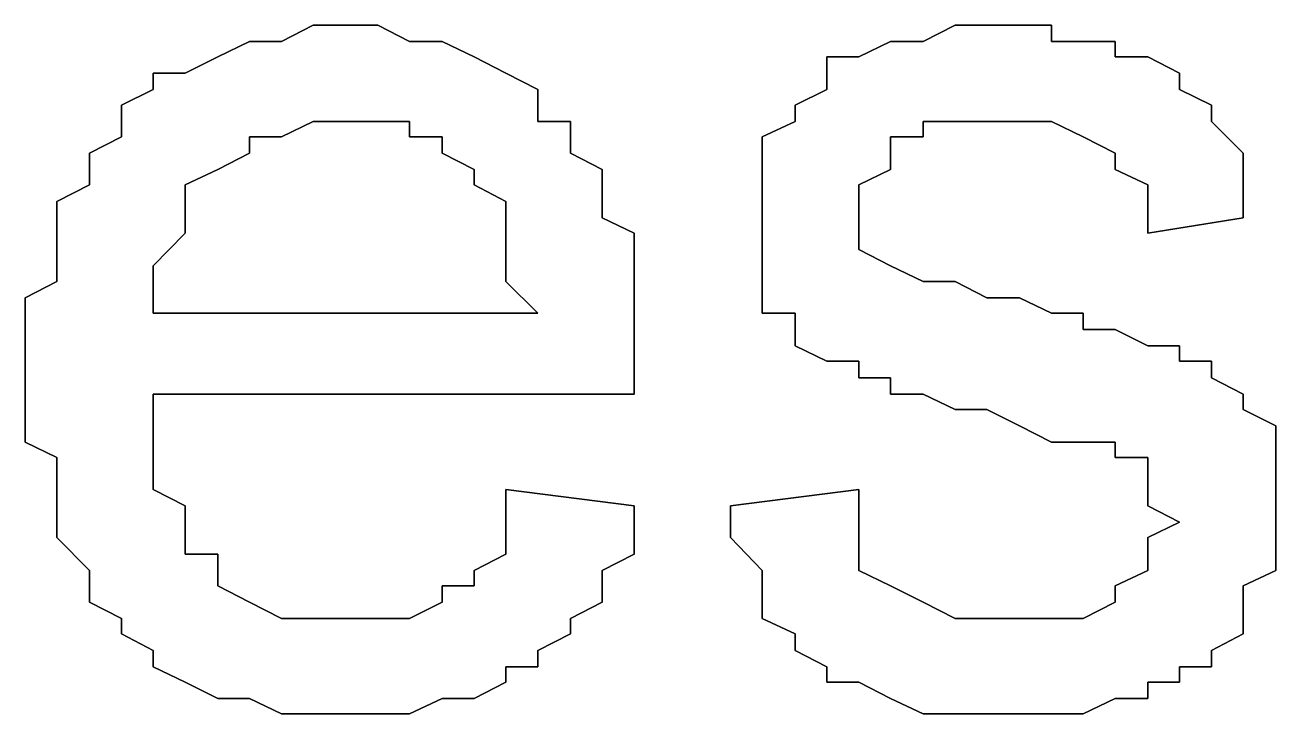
# Model space of a CAD drawing. Header units: metres. Extents: x 2.9 to 42.8, y 1.7 to 28.7.
# Drawn here: x 41.2997 to 41.4373, y 23.966 to 24.0418 of the extents above; entities that cross this region are included whole.
import ezdxf

# ---------------------------------------------------------------- set-up
doc = ezdxf.new("R2010")
doc.units = ezdxf.units.M
doc.layers.add('GRIS', color=8, linetype='Continuous')

msp = doc.modelspace()

# ---------------------------------------------------------------- linework, layer by layer
at = {"layer": 'GRIS', "lineweight": -3}
for points in [[(41.3314, 24.0418), (41.3279, 24.04), (41.3314, 24.0418)], [(41.335, 24.0418), (41.3314, 24.0418), (41.335, 24.0418)], [(41.3385, 24.0418), (41.335, 24.0418), (41.3385, 24.0418)], [(41.342, 24.04), (41.3385, 24.0418), (41.342, 24.04)], [(41.402, 24.0418), (41.3985, 24.04), (41.402, 24.0418)], [(41.4055, 24.0418), (41.402, 24.0418), (41.4055, 24.0418)], [(41.4091, 24.0418), (41.4055, 24.0418), (41.4091, 24.0418)], [(41.4126, 24.0418), (41.4091, 24.0418), (41.4126, 24.0418)], [(41.4126, 24.04), (41.4126, 24.0418), (41.4126, 24.04)], [(41.3244, 24.04), (41.3209, 24.0383), (41.3244, 24.04)], [(41.3279, 24.04), (41.3244, 24.04), (41.3279, 24.04)], [(41.3456, 24.04), (41.342, 24.04), (41.3456, 24.04)], [(41.3491, 24.0383), (41.3456, 24.04), (41.3491, 24.0383)], [(41.3949, 24.04), (41.3914, 24.0383), (41.3949, 24.04)], [(41.3985, 24.04), (41.3949, 24.04), (41.3985, 24.04)], [(41.4161, 24.04), (41.4126, 24.04), (41.4161, 24.04)], [(41.4196, 24.04), (41.4161, 24.04), (41.4196, 24.04)], [(41.4196, 24.0383), (41.4196, 24.04), (41.4196, 24.0383)], [(41.3209, 24.0383), (41.3173, 24.0365), (41.3209, 24.0383)], [(41.3526, 24.0365), (41.3491, 24.0383), (41.3526, 24.0365)], [(41.3914, 24.0383), (41.3879, 24.0383), (41.3914, 24.0383)], [(41.3879, 24.0383), (41.3879, 24.0365), (41.3879, 24.0383)], [(41.4232, 24.0383), (41.4196, 24.0383), (41.4232, 24.0383)], [(41.4267, 24.0365), (41.4232, 24.0383), (41.4267, 24.0365)], [(41.3173, 24.0365), (41.3138, 24.0365), (41.3173, 24.0365)], [(41.3138, 24.0365), (41.3138, 24.0347), (41.3138, 24.0365)], [(41.3561, 24.0347), (41.3526, 24.0365), (41.3561, 24.0347)], [(41.3879, 24.0365), (41.3879, 24.0347), (41.3879, 24.0365)], [(41.4267, 24.0347), (41.4267, 24.0365), (41.4267, 24.0347)], [(41.3138, 24.0347), (41.3103, 24.033), (41.3138, 24.0347)], [(41.3561, 24.033), (41.3561, 24.0347), (41.3561, 24.033)], [(41.3879, 24.0347), (41.3844, 24.033), (41.3879, 24.0347)], [(41.4302, 24.033), (41.4267, 24.0347), (41.4302, 24.033)], [(41.3103, 24.033), (41.3103, 24.0312), (41.3103, 24.033)], [(41.3561, 24.0312), (41.3561, 24.033), (41.3561, 24.0312)], [(41.3844, 24.033), (41.3844, 24.0312), (41.3844, 24.033)], [(41.4302, 24.0312), (41.4302, 24.033), (41.4302, 24.0312)], [(41.3103, 24.0312), (41.3103, 24.0295), (41.3103, 24.0312)], [(41.3279, 24.0295), (41.3314, 24.0312), (41.3279, 24.0295)], [(41.3314, 24.0312), (41.335, 24.0312), (41.3314, 24.0312)], [(41.335, 24.0312), (41.3385, 24.0312), (41.335, 24.0312)], [(41.3385, 24.0312), (41.342, 24.0312), (41.3385, 24.0312)], [(41.342, 24.0312), (41.342, 24.0295), (41.342, 24.0312)], [(41.3597, 24.0312), (41.3561, 24.0312), (41.3597, 24.0312)], [(41.3597, 24.0295), (41.3597, 24.0312), (41.3597, 24.0295)], [(41.3844, 24.0312), (41.3808, 24.0295), (41.3844, 24.0312)], [(41.3985, 24.0295), (41.3985, 24.0312), (41.3985, 24.0295)], [(41.3985, 24.0312), (41.402, 24.0312), (41.3985, 24.0312)], [(41.402, 24.0312), (41.4055, 24.0312), (41.402, 24.0312)], [(41.4055, 24.0312), (41.4091, 24.0312), (41.4055, 24.0312)], [(41.4091, 24.0312), (41.4126, 24.0312), (41.4091, 24.0312)], [(41.4126, 24.0312), (41.4161, 24.0295), (41.4126, 24.0312)], [(41.4337, 24.0277), (41.4302, 24.0312), (41.4337, 24.0277)], [(41.3103, 24.0295), (41.3068, 24.0277), (41.3103, 24.0295)], [(41.3244, 24.0277), (41.3244, 24.0295), (41.3244, 24.0277)], [(41.3244, 24.0295), (41.3279, 24.0295), (41.3244, 24.0295)], [(41.342, 24.0295), (41.3456, 24.0295), (41.342, 24.0295)], [(41.3456, 24.0295), (41.3456, 24.0277), (41.3456, 24.0295)], [(41.3597, 24.0277), (41.3597, 24.0295), (41.3597, 24.0277)], [(41.3808, 24.0295), (41.3808, 24.0277), (41.3808, 24.0295)], [(41.3949, 24.0277), (41.3949, 24.0295), (41.3949, 24.0277)], [(41.3949, 24.0295), (41.3985, 24.0295), (41.3949, 24.0295)], [(41.4161, 24.0295), (41.4196, 24.0277), (41.4161, 24.0295)], [(41.3068, 24.0277), (41.3068, 24.0259), (41.3068, 24.0277)], [(41.3209, 24.0259), (41.3244, 24.0277), (41.3209, 24.0259)], [(41.3456, 24.0277), (41.3491, 24.0259), (41.3456, 24.0277)], [(41.3632, 24.0259), (41.3597, 24.0277), (41.3632, 24.0259)], [(41.3808, 24.0277), (41.3808, 24.0259), (41.3808, 24.0277)], [(41.3949, 24.0259), (41.3949, 24.0277), (41.3949, 24.0259)], [(41.4196, 24.0277), (41.4196, 24.0259), (41.4196, 24.0277)], [(41.4337, 24.0259), (41.4337, 24.0277), (41.4337, 24.0259)], [(41.3068, 24.0259), (41.3068, 24.0242), (41.3068, 24.0259)], [(41.3173, 24.0242), (41.3209, 24.0259), (41.3173, 24.0242)], [(41.3491, 24.0259), (41.3491, 24.0242), (41.3491, 24.0259)], [(41.3632, 24.0242), (41.3632, 24.0259), (41.3632, 24.0242)], [(41.3808, 24.0259), (41.3808, 24.0224), (41.3808, 24.0259)], [(41.3914, 24.0242), (41.3949, 24.0259), (41.3914, 24.0242)], [(41.4196, 24.0259), (41.4232, 24.0242), (41.4196, 24.0259)], [(41.4337, 24.0242), (41.4337, 24.0259), (41.4337, 24.0242)], [(41.3068, 24.0242), (41.3032, 24.0224), (41.3068, 24.0242)], [(41.3173, 24.0224), (41.3173, 24.0242), (41.3173, 24.0224)], [(41.3491, 24.0242), (41.3526, 24.0224), (41.3491, 24.0242)], [(41.3632, 24.0224), (41.3632, 24.0242), (41.3632, 24.0224)], [(41.3914, 24.0224), (41.3914, 24.0242), (41.3914, 24.0224)], [(41.4232, 24.0242), (41.4232, 24.0224), (41.4232, 24.0242)], [(41.4337, 24.0206), (41.4337, 24.0242), (41.4337, 24.0206)], [(41.3032, 24.0224), (41.3032, 24.0206), (41.3032, 24.0224)], [(41.3173, 24.0206), (41.3173, 24.0224), (41.3173, 24.0206)], [(41.3526, 24.0224), (41.3526, 24.0206), (41.3526, 24.0224)], [(41.3632, 24.0206), (41.3632, 24.0224), (41.3632, 24.0206)], [(41.3808, 24.0224), (41.3808, 24.0206), (41.3808, 24.0224)], [(41.3914, 24.0189), (41.3914, 24.0224), (41.3914, 24.0189)], [(41.4232, 24.0224), (41.4232, 24.0189), (41.4232, 24.0224)], [(41.3032, 24.0206), (41.3032, 24.0189), (41.3032, 24.0206)], [(41.3173, 24.0189), (41.3173, 24.0206), (41.3173, 24.0189)], [(41.3526, 24.0206), (41.3526, 24.0189), (41.3526, 24.0206)], [(41.3667, 24.0189), (41.3632, 24.0206), (41.3667, 24.0189)], [(41.3808, 24.0206), (41.3808, 24.0171), (41.3808, 24.0206)], [(41.4232, 24.0189), (41.4337, 24.0206), (41.4232, 24.0189)], [(41.3032, 24.0189), (41.3032, 24.0153), (41.3032, 24.0189)], [(41.3138, 24.0153), (41.3173, 24.0189), (41.3138, 24.0153)], [(41.3526, 24.0189), (41.3526, 24.0153), (41.3526, 24.0189)], [(41.3667, 24.0153), (41.3667, 24.0189), (41.3667, 24.0153)], [(41.3914, 24.0171), (41.3914, 24.0189), (41.3914, 24.0171)], [(41.3808, 24.0171), (41.3808, 24.0153), (41.3808, 24.0171)], [(41.3949, 24.0153), (41.3914, 24.0171), (41.3949, 24.0153)], [(41.3032, 24.0153), (41.3032, 24.0136), (41.3032, 24.0153)], [(41.3138, 24.0136), (41.3138, 24.0153), (41.3138, 24.0136)], [(41.3526, 24.0153), (41.3526, 24.0136), (41.3526, 24.0153)], [(41.3667, 24.0136), (41.3667, 24.0153), (41.3667, 24.0136)], [(41.3808, 24.0153), (41.3808, 24.0136), (41.3808, 24.0153)], [(41.3985, 24.0136), (41.3949, 24.0153), (41.3985, 24.0136)], [(41.3032, 24.0136), (41.2997, 24.0118), (41.3032, 24.0136)], [(41.3138, 24.0101), (41.3138, 24.0136), (41.3138, 24.0101)], [(41.3526, 24.0136), (41.3561, 24.0101), (41.3526, 24.0136)], [(41.3667, 24.0101), (41.3667, 24.0136), (41.3667, 24.0101)], [(41.3808, 24.0136), (41.3808, 24.0101), (41.3808, 24.0136)], [(41.402, 24.0136), (41.3985, 24.0136), (41.402, 24.0136)], [(41.4055, 24.0118), (41.402, 24.0136), (41.4055, 24.0118)], [(41.2997, 24.0118), (41.2997, 24.0083), (41.2997, 24.0118)], [(41.4091, 24.0118), (41.4055, 24.0118), (41.4091, 24.0118)], [(41.4126, 24.0101), (41.4091, 24.0118), (41.4126, 24.0101)], [(41.3561, 24.0101), (41.3138, 24.0101), (41.3561, 24.0101)], [(41.3667, 24.0083), (41.3667, 24.0101), (41.3667, 24.0083)], [(41.3808, 24.0101), (41.3844, 24.0101), (41.3808, 24.0101)], [(41.3844, 24.0101), (41.3844, 24.0083), (41.3844, 24.0101)], [(41.4161, 24.0101), (41.4126, 24.0101), (41.4161, 24.0101)], [(41.4161, 24.0083), (41.4161, 24.0101), (41.4161, 24.0083)], [(41.2997, 24.0083), (41.2997, 24.0065), (41.2997, 24.0083)], [(41.3667, 24.0048), (41.3667, 24.0083), (41.3667, 24.0048)], [(41.3844, 24.0083), (41.3844, 24.0065), (41.3844, 24.0083)], [(41.4196, 24.0083), (41.4161, 24.0083), (41.4196, 24.0083)], [(41.4232, 24.0065), (41.4196, 24.0083), (41.4232, 24.0065)], [(41.2997, 24.0065), (41.2997, 24.003), (41.2997, 24.0065)], [(41.3844, 24.0065), (41.3879, 24.0048), (41.3844, 24.0065)], [(41.4267, 24.0065), (41.4232, 24.0065), (41.4267, 24.0065)], [(41.4267, 24.0048), (41.4267, 24.0065), (41.4267, 24.0048)], [(41.3667, 24.003), (41.3667, 24.0048), (41.3667, 24.003)], [(41.3879, 24.0048), (41.3914, 24.0048), (41.3879, 24.0048)], [(41.3914, 24.0048), (41.3914, 24.003), (41.3914, 24.0048)], [(41.4302, 24.0048), (41.4267, 24.0048), (41.4302, 24.0048)], [(41.4302, 24.003), (41.4302, 24.0048), (41.4302, 24.003)], [(41.2997, 24.003), (41.2997, 24.0012), (41.2997, 24.003)], [(41.3667, 24.0012), (41.3667, 24.003), (41.3667, 24.0012)], [(41.3914, 24.003), (41.3949, 24.003), (41.3914, 24.003)], [(41.3949, 24.003), (41.3949, 24.0012), (41.3949, 24.003)], [(41.4337, 24.0012), (41.4302, 24.003), (41.4337, 24.0012)], [(41.2997, 24.0012), (41.2997, 23.9995), (41.2997, 24.0012)], [(41.3138, 23.9977), (41.3138, 24.0012), (41.3138, 23.9977)], [(41.3138, 24.0012), (41.3667, 24.0012), (41.3138, 24.0012)], [(41.3949, 24.0012), (41.3985, 24.0012), (41.3949, 24.0012)], [(41.3985, 24.0012), (41.402, 23.9995), (41.3985, 24.0012)], [(41.4337, 23.9995), (41.4337, 24.0012), (41.4337, 23.9995)], [(41.2997, 23.9995), (41.2997, 23.9959), (41.2997, 23.9995)], [(41.402, 23.9995), (41.4055, 23.9995), (41.402, 23.9995)], [(41.4055, 23.9995), (41.4091, 23.9977), (41.4055, 23.9995)], [(41.4373, 23.9977), (41.4337, 23.9995), (41.4373, 23.9977)], [(41.3138, 23.9959), (41.3138, 23.9977), (41.3138, 23.9959)], [(41.4091, 23.9977), (41.4126, 23.9959), (41.4091, 23.9977)], [(41.4373, 23.9959), (41.4373, 23.9977), (41.4373, 23.9959)], [(41.2997, 23.9959), (41.3032, 23.9942), (41.2997, 23.9959)], [(41.3138, 23.9924), (41.3138, 23.9959), (41.3138, 23.9924)], [(41.4126, 23.9959), (41.4161, 23.9959), (41.4126, 23.9959)], [(41.4161, 23.9959), (41.4196, 23.9959), (41.4161, 23.9959)], [(41.4196, 23.9959), (41.4196, 23.9942), (41.4196, 23.9959)], [(41.4373, 23.9924), (41.4373, 23.9959), (41.4373, 23.9924)], [(41.3032, 23.9942), (41.3032, 23.9907), (41.3032, 23.9942)], [(41.4196, 23.9942), (41.4232, 23.9942), (41.4196, 23.9942)], [(41.4232, 23.9942), (41.4232, 23.9924), (41.4232, 23.9942)], [(41.3138, 23.9907), (41.3138, 23.9924), (41.3138, 23.9907)], [(41.4232, 23.9924), (41.4232, 23.9889), (41.4232, 23.9924)], [(41.4373, 23.9907), (41.4373, 23.9924), (41.4373, 23.9907)], [(41.3032, 23.9907), (41.3032, 23.9889), (41.3032, 23.9907)], [(41.3173, 23.9889), (41.3138, 23.9907), (41.3173, 23.9889)], [(41.3526, 23.9907), (41.3526, 23.9889), (41.3526, 23.9907)], [(41.3667, 23.9889), (41.3526, 23.9907), (41.3667, 23.9889)], [(41.3914, 23.9907), (41.3773, 23.9889), (41.3914, 23.9907)], [(41.3914, 23.9889), (41.3914, 23.9907), (41.3914, 23.9889)], [(41.4373, 23.9889), (41.4373, 23.9907), (41.4373, 23.9889)], [(41.3032, 23.9889), (41.3032, 23.9871), (41.3032, 23.9889)], [(41.3173, 23.9854), (41.3173, 23.9889), (41.3173, 23.9854)], [(41.3526, 23.9889), (41.3526, 23.9871), (41.3526, 23.9889)], [(41.3667, 23.9871), (41.3667, 23.9889), (41.3667, 23.9871)], [(41.3773, 23.9889), (41.3773, 23.9871), (41.3773, 23.9889)], [(41.3914, 23.9854), (41.3914, 23.9889), (41.3914, 23.9854)], [(41.4232, 23.9889), (41.4267, 23.9871), (41.4232, 23.9889)], [(41.4373, 23.9871), (41.4373, 23.9889), (41.4373, 23.9871)], [(41.3032, 23.9871), (41.3032, 23.9854), (41.3032, 23.9871)], [(41.3526, 23.9871), (41.3526, 23.9836), (41.3526, 23.9871)], [(41.3667, 23.9836), (41.3667, 23.9871), (41.3667, 23.9836)], [(41.3773, 23.9871), (41.3773, 23.9854), (41.3773, 23.9871)], [(41.4267, 23.9871), (41.4232, 23.9854), (41.4267, 23.9871)], [(41.4373, 23.9836), (41.4373, 23.9871), (41.4373, 23.9836)], [(41.3032, 23.9854), (41.3068, 23.9818), (41.3032, 23.9854)], [(41.3173, 23.9836), (41.3173, 23.9854), (41.3173, 23.9836)], [(41.3773, 23.9854), (41.3808, 23.9818), (41.3773, 23.9854)], [(41.3914, 23.9836), (41.3914, 23.9854), (41.3914, 23.9836)], [(41.4232, 23.9854), (41.4232, 23.9836), (41.4232, 23.9854)], [(41.3209, 23.9836), (41.3173, 23.9836), (41.3209, 23.9836)], [(41.3209, 23.9818), (41.3209, 23.9836), (41.3209, 23.9818)], [(41.3526, 23.9836), (41.3491, 23.9818), (41.3526, 23.9836)], [(41.3632, 23.9818), (41.3667, 23.9836), (41.3632, 23.9818)], [(41.3914, 23.9818), (41.3914, 23.9836), (41.3914, 23.9818)], [(41.4232, 23.9836), (41.4232, 23.9818), (41.4232, 23.9836)], [(41.4373, 23.9818), (41.4373, 23.9836), (41.4373, 23.9818)], [(41.3068, 23.9818), (41.3068, 23.9801), (41.3068, 23.9818)], [(41.3209, 23.9801), (41.3209, 23.9818), (41.3209, 23.9801)], [(41.3491, 23.9818), (41.3491, 23.9801), (41.3491, 23.9818)], [(41.3632, 23.9801), (41.3632, 23.9818), (41.3632, 23.9801)], [(41.3808, 23.9818), (41.3808, 23.9801), (41.3808, 23.9818)], [(41.3949, 23.9801), (41.3914, 23.9818), (41.3949, 23.9801)], [(41.4232, 23.9818), (41.4196, 23.9801), (41.4232, 23.9818)], [(41.4337, 23.9801), (41.4373, 23.9818), (41.4337, 23.9801)], [(41.3068, 23.9801), (41.3068, 23.9783), (41.3068, 23.9801)], [(41.3244, 23.9783), (41.3209, 23.9801), (41.3244, 23.9783)], [(41.3491, 23.9801), (41.3456, 23.9801), (41.3491, 23.9801)], [(41.3456, 23.9801), (41.3456, 23.9783), (41.3456, 23.9801)], [(41.3632, 23.9783), (41.3632, 23.9801), (41.3632, 23.9783)], [(41.3808, 23.9801), (41.3808, 23.9783), (41.3808, 23.9801)], [(41.3985, 23.9783), (41.3949, 23.9801), (41.3985, 23.9783)], [(41.4196, 23.9801), (41.4196, 23.9783), (41.4196, 23.9801)], [(41.4337, 23.9765), (41.4337, 23.9801), (41.4337, 23.9765)], [(41.3068, 23.9783), (41.3103, 23.9765), (41.3068, 23.9783)], [(41.3279, 23.9765), (41.3244, 23.9783), (41.3279, 23.9765)], [(41.3456, 23.9783), (41.342, 23.9765), (41.3456, 23.9783)], [(41.3597, 23.9765), (41.3632, 23.9783), (41.3597, 23.9765)], [(41.3808, 23.9783), (41.3808, 23.9765), (41.3808, 23.9783)], [(41.402, 23.9765), (41.3985, 23.9783), (41.402, 23.9765)], [(41.4196, 23.9783), (41.4161, 23.9765), (41.4196, 23.9783)], [(41.3103, 23.9765), (41.3103, 23.9748), (41.3103, 23.9765)], [(41.3314, 23.9765), (41.3279, 23.9765), (41.3314, 23.9765)], [(41.335, 23.9765), (41.3314, 23.9765), (41.335, 23.9765)], [(41.3385, 23.9765), (41.335, 23.9765), (41.3385, 23.9765)], [(41.342, 23.9765), (41.3385, 23.9765), (41.342, 23.9765)], [(41.3597, 23.9748), (41.3597, 23.9765), (41.3597, 23.9748)], [(41.3808, 23.9765), (41.3844, 23.9748), (41.3808, 23.9765)], [(41.4055, 23.9765), (41.402, 23.9765), (41.4055, 23.9765)], [(41.4091, 23.9765), (41.4055, 23.9765), (41.4091, 23.9765)], [(41.4126, 23.9765), (41.4091, 23.9765), (41.4126, 23.9765)], [(41.4161, 23.9765), (41.4126, 23.9765), (41.4161, 23.9765)], [(41.4337, 23.9748), (41.4337, 23.9765), (41.4337, 23.9748)], [(41.3103, 23.9748), (41.3138, 23.973), (41.3103, 23.9748)], [(41.3561, 23.973), (41.3597, 23.9748), (41.3561, 23.973)], [(41.3844, 23.9748), (41.3844, 23.973), (41.3844, 23.9748)], [(41.4302, 23.973), (41.4337, 23.9748), (41.4302, 23.973)], [(41.3138, 23.973), (41.3138, 23.9712), (41.3138, 23.973)], [(41.3561, 23.9712), (41.3561, 23.973), (41.3561, 23.9712)], [(41.3844, 23.973), (41.3879, 23.9712), (41.3844, 23.973)], [(41.4302, 23.9712), (41.4302, 23.973), (41.4302, 23.9712)], [(41.3138, 23.9712), (41.3173, 23.9695), (41.3138, 23.9712)], [(41.3526, 23.9695), (41.3526, 23.9712), (41.3526, 23.9695)], [(41.3526, 23.9712), (41.3561, 23.9712), (41.3526, 23.9712)], [(41.3879, 23.9712), (41.3879, 23.9695), (41.3879, 23.9712)], [(41.4267, 23.9695), (41.4267, 23.9712), (41.4267, 23.9695)], [(41.4267, 23.9712), (41.4302, 23.9712), (41.4267, 23.9712)], [(41.3173, 23.9695), (41.3209, 23.9677), (41.3173, 23.9695)], [(41.3491, 23.9677), (41.3526, 23.9695), (41.3491, 23.9677)], [(41.3879, 23.9695), (41.3914, 23.9695), (41.3879, 23.9695)], [(41.3914, 23.9695), (41.3949, 23.9677), (41.3914, 23.9695)], [(41.4232, 23.9677), (41.4232, 23.9695), (41.4232, 23.9677)], [(41.4232, 23.9695), (41.4267, 23.9695), (41.4232, 23.9695)], [(41.3209, 23.9677), (41.3244, 23.9677), (41.3209, 23.9677)], [(41.3244, 23.9677), (41.3279, 23.966), (41.3244, 23.9677)], [(41.342, 23.966), (41.3456, 23.9677), (41.342, 23.966)], [(41.3456, 23.9677), (41.3491, 23.9677), (41.3456, 23.9677)], [(41.3949, 23.9677), (41.3985, 23.966), (41.3949, 23.9677)], [(41.4161, 23.966), (41.4196, 23.9677), (41.4161, 23.966)], [(41.4196, 23.9677), (41.4232, 23.9677), (41.4196, 23.9677)], [(41.3279, 23.966), (41.3314, 23.966), (41.3279, 23.966)], [(41.3314, 23.966), (41.335, 23.966), (41.3314, 23.966)], [(41.335, 23.966), (41.3385, 23.966), (41.335, 23.966)], [(41.3385, 23.966), (41.342, 23.966), (41.3385, 23.966)], [(41.3985, 23.966), (41.402, 23.966), (41.3985, 23.966)], [(41.402, 23.966), (41.4055, 23.966), (41.402, 23.966)], [(41.4055, 23.966), (41.4091, 23.966), (41.4055, 23.966)], [(41.4091, 23.966), (41.4126, 23.966), (41.4091, 23.966)], [(41.4126, 23.966), (41.4161, 23.966), (41.4126, 23.966)]]:
    msp.add_lwpolyline(points, dxfattribs=at)

doc.saveas('drawing.dxf')
